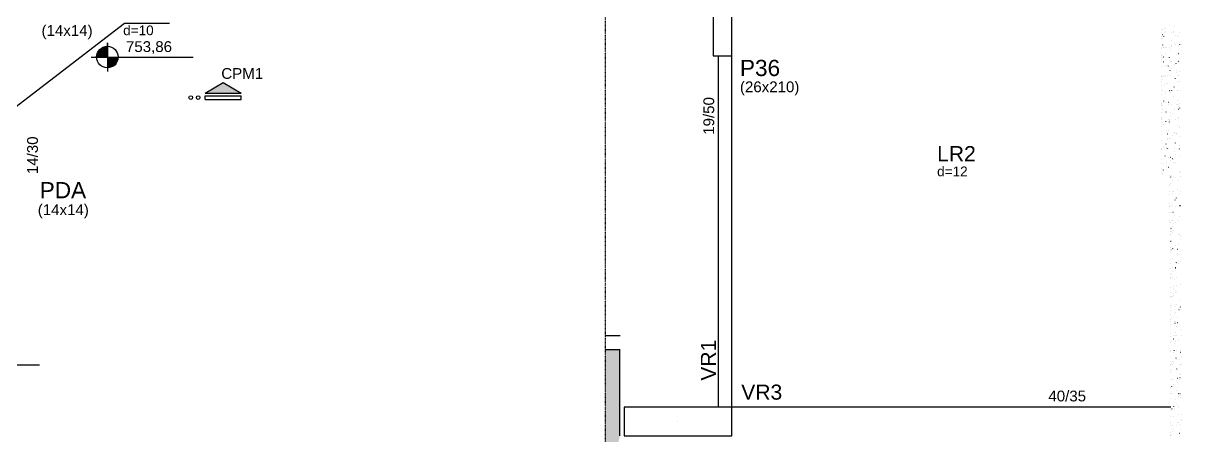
# Model space of a CAD drawing. Header units: millimetres. Extents: x 11071 to 20686, y 1651 to 7234.
# Drawn here: x 17344 to 18970, y 3246 to 3820 of the extents above; entities that cross this region are included whole.
import ezdxf

# ---------------------------------------------------------------- set-up
doc = ezdxf.new("R2010")
doc.units = ezdxf.units.MM
doc.linetypes.add('ESTILO_TQS_0003', pattern=[1.5, 0.5, -0.4, 0.1, -0.5])
for name, color, linetype in [('1', 4, 'Continuous'), ('10', 13, 'Continuous'), ('11', 22, 'Continuous'), ('12', 3, 'Continuous'), ('13', 76, 'Continuous'), ('131', 59, 'Continuous'), ('19', 5, 'Continuous'), ('204', 7, 'ESTILO_TQS_0003'), ('242', 3, 'Continuous'), ('26', 1, 'Continuous'), ('27', 10, 'Continuous'), ('3', 2, 'Continuous'), ('8', 5, 'Continuous'), ('9', 3, 'Continuous')]:
    doc.layers.add(name, color=color, linetype=linetype)
doc.styles.get("Standard").update_dxf_attribs({"font": 'arial.ttf'})

# ---------------------------------------------------------------- blocks, each defined once
blk = doc.blocks.new('_H9EFD498501-003')
for p, q in [((3961.279455, 1659.441599), (3961.352677, 1659.457832)), ((3964.500839, 1660.92323), (3964.510628, 1660.997588)), ((3964.940565, 1660.253247), (3965.013787, 1660.26948)), ((3971.347081, 1665.108734), (3971.392738, 1665.168235)), ((3978.120561, 1663.175182), (3978.193783, 1663.191415)), ((3959.358422, 1659.015716), (3959.358422, 1659.015716)), ((3959.358422, 1659.015716), (3959.358422, 1659.015716)), ((3959.358422, 1659.015716), (3959.358422, 1659.015716)), ((3959.379464, 1654.33795), (3959.379464, 1654.33795)), ((3959.379464, 1654.33795), (3959.379464, 1654.33795)), ((3959.401045, 1649.540356), (3959.401045, 1649.540356)), ((3959.401045, 1649.540356), (3959.401045, 1649.540356)), ((3959.401045, 1649.540356), (3959.401045, 1649.540356)), ((3959.416349, 1646.138001), (3959.416349, 1646.138001)), ((3959.416349, 1646.138001), (3959.416349, 1646.138001)), ((3961.348175, 1652.077905), (3961.393832, 1652.137407)), ((3961.635341, 1646.629939), (3961.708564, 1646.646172)), ((3963.01284, 1649.620758), (3963.02263, 1649.695117)), ((3964.013446, 1654.540274), (3964.088375, 1654.543546)), ((3965.092057, 1656.957028), (3965.137714, 1657.01653)), ((3974.128809, 1654.98192), (3974.203738, 1654.985192)), ((3974.173365, 1644.35396), (3974.183155, 1644.428318)), ((3975.764153, 1656.437194), (3975.773942, 1656.511552)), ((3976.002025, 1655.063707), (3976.076953, 1655.066978)), ((3978.842559, 1650.444688), (3978.915781, 1650.460921)), ((3982.503669, 1651.256336), (3982.576891, 1651.272569)), ((3983.918215, 1649.866065), (3983.963873, 1649.925567)), ((3984.843601, 1655.449738), (3984.91853, 1655.45301)), ((3959.46988, 1634.237763), (3959.46988, 1634.237763)), ((3959.46988, 1634.237763), (3959.46988, 1634.237763)), ((3959.46988, 1634.237763), (3959.46988, 1634.237763)), ((3959.474276, 1633.260285), (3959.474276, 1633.260285)), ((3959.474276, 1633.260285), (3959.474276, 1633.260285)), ((3959.474276, 1633.260285), (3959.474276, 1633.260285)), ((3961.422052, 1637.537524), (3961.431842, 1637.611883)), ((3962.357339, 1633.899445), (3962.430561, 1633.915678)), ((3962.840993, 1634.384949), (3962.915922, 1634.38822)), ((3964.714208, 1634.466735), (3964.789137, 1634.470007)), ((3966.018449, 1634.711093), (3966.091671, 1634.727326)), ((3971.522311, 1633.711408), (3971.567968, 1633.77091)), ((3972.509156, 1631.713038), (3972.518946, 1631.787396)), ((3973.555785, 1634.852767), (3973.630714, 1634.856038)), ((3973.919309, 1636.835237), (3973.964966, 1636.894738)), ((3977.663192, 1641.71436), (3977.708849, 1641.773861)), ((3979.198445, 1637.633028), (3979.271667, 1637.649261)), ((3983.671148, 1635.294413), (3983.746077, 1635.297685)), ((3983.77247, 1627.227001), (3983.78226, 1627.30136)), ((3985.260469, 1638.529473), (3985.270258, 1638.603831)), ((3959.520024, 1623.090185), (3959.520024, 1623.090185)), ((3959.532204, 1620.38257), (3959.532204, 1620.38257)), ((3959.532204, 1620.38257), (3959.532204, 1620.38257)), ((3959.542476, 1618.098983), (3959.542476, 1618.098983)), ((3959.542476, 1618.098983), (3959.542476, 1618.098983)), ((3959.542476, 1618.098983), (3959.542476, 1618.098983)), ((3959.560295, 1614.137576), (3959.560295, 1614.137576)), ((3959.560295, 1614.137576), (3959.560295, 1614.137576)), ((3959.757844, 1624.896602), (3959.767633, 1624.970961)), ((3961.523404, 1620.680579), (3961.569062, 1620.740081)), ((3962.267969, 1614.255796), (3962.342897, 1614.259067)), ((3962.713226, 1621.087785), (3962.786448, 1621.104018)), ((3965.267287, 1625.559703), (3965.312944, 1625.619204)), ((3971.021158, 1620.410566), (3971.030947, 1620.484924)), ((3972.383332, 1614.697442), (3972.458261, 1614.700713)), ((3974.256548, 1614.779228), (3974.331476, 1614.7825)), ((3979.920443, 1624.902533), (3979.993665, 1624.918766)), ((3980.276329, 1612.090874), (3980.349552, 1612.107107)), ((3982.181682, 1615.143767), (3982.191472, 1615.218125)), ((3983.098124, 1615.16526), (3983.173053, 1615.168531)), ((3983.581553, 1625.714182), (3983.654775, 1625.730415)), ((3984.093445, 1618.46874), (3984.139102, 1618.528241)), ((3959.590131, 1607.504854), (3959.590131, 1607.504854)), ((3959.590131, 1607.504854), (3959.590131, 1607.504854)), ((3959.590131, 1607.504854), (3959.590131, 1607.504854)), ((3959.648058, 1594.627139), (3959.648058, 1594.627139)), ((3959.648058, 1594.627139), (3959.648058, 1594.627139)), ((3962.968731, 1594.182257), (3963.04366, 1594.185528)), ((3963.435223, 1608.35729), (3963.508445, 1608.373523)), ((3963.79111, 1595.545631), (3963.864332, 1595.561864)), ((3965.442517, 1594.162377), (3965.488174, 1594.221878)), ((3967.096333, 1609.168939), (3967.169555, 1609.185172)), ((3967.766161, 1595.68641), (3967.77595, 1595.760768)), ((3969.43037, 1608.327332), (3969.440159, 1608.40169)), ((3971.697541, 1602.314082), (3971.743198, 1602.373584)), ((3971.810308, 1594.568288), (3971.885237, 1594.57156)), ((3974.094539, 1605.437911), (3974.140196, 1605.497413)), ((3977.838422, 1610.317034), (3977.884079, 1610.376536)), ((3980.517473, 1602.502845), (3980.527263, 1602.577204)), ((3980.998327, 1599.360379), (3981.071549, 1599.376612)), ((3981.925671, 1595.009935), (3982.0006, 1595.013206)), ((3983.798887, 1595.091721), (3983.873815, 1595.094992)), ((3984.659437, 1600.172028), (3984.732659, 1600.188261)), ((3959.650711, 1594.037389), (3959.650711, 1594.037389)), ((3959.650711, 1594.037389), (3959.650711, 1594.037389)), ((3959.650711, 1594.037389), (3959.650711, 1594.037389)), ((3959.683907, 1586.657611), (3959.683907, 1586.657611)), ((3959.683907, 1586.657611), (3959.683907, 1586.657611)), ((3959.683907, 1586.657611), (3959.683907, 1586.657611)), ((3959.705986, 1581.749423), (3959.705986, 1581.749423)), ((3959.705986, 1581.749423), (3959.705986, 1581.749423)), ((3959.705986, 1581.749423), (3959.705986, 1581.749423)), ((3961.095516, 1594.10047), (3961.170444, 1594.103742)), ((3961.698634, 1589.283254), (3961.744291, 1589.342755)), ((3964.513107, 1582.815136), (3964.58633, 1582.831369)), ((3966.278162, 1584.383938), (3966.287951, 1584.458297)), ((3968.174217, 1583.626785), (3968.24744, 1583.643018)), ((3977.438687, 1579.117139), (3977.448476, 1579.191498)), ((3978.013651, 1578.919709), (3978.059309, 1578.97921)), ((3979.029475, 1591.200374), (3979.039264, 1591.274732)), ((3981.354213, 1586.54872), (3981.427436, 1586.564953)), ((3984.268675, 1587.071414), (3984.314332, 1587.130916)), ((3959.741127, 1573.937202), (3959.741127, 1573.937202)), ((3959.741127, 1573.937202), (3959.741127, 1573.937202)), ((3959.763913, 1568.871707), (3959.763913, 1568.871707)), ((3959.763913, 1568.871707), (3959.763913, 1568.871707)), ((3960.522492, 1573.971317), (3960.59742, 1573.974588)), ((3964.687374, 1572.300704), (3964.697164, 1572.375063)), ((3964.868994, 1570.003477), (3964.942216, 1570.01971)), ((3965.617747, 1562.765051), (3965.663404, 1562.824553)), ((3970.637855, 1574.412963), (3970.712784, 1574.416235)), ((3971.872771, 1570.916757), (3971.918428, 1570.976258)), ((3972.51107, 1574.49475), (3972.585999, 1574.498021)), ((3974.269769, 1574.040586), (3974.315426, 1574.100087)), ((3975.774478, 1566.476217), (3975.784267, 1566.550576)), ((3981.352647, 1574.880781), (3981.427576, 1574.884053)), ((3982.076211, 1573.818225), (3982.149433, 1573.834458)), ((3985.737321, 1574.629873), (3985.738248, 1574.630079)), ((3959.82184, 1555.993992), (3959.82184, 1555.993992)), ((3959.82184, 1555.993992), (3959.82184, 1555.993992)), ((3959.82184, 1555.993992), (3959.82184, 1555.993992)), ((3959.825339, 1555.216238), (3959.825339, 1555.216238)), ((3959.825339, 1555.216238), (3959.825339, 1555.216238)), ((3959.825339, 1555.216238), (3959.825339, 1555.216238)), ((3959.831543, 1553.837015), (3959.831543, 1553.837015)), ((3961.223254, 1553.897778), (3961.298183, 1553.90105)), ((3961.535166, 1548.357311), (3961.544956, 1548.431669)), ((3961.873864, 1557.885928), (3961.919521, 1557.94543)), ((3963.023165, 1559.659782), (3963.032955, 1559.734141)), ((3965.590992, 1557.272982), (3965.664214, 1557.289215)), ((3969.252102, 1558.084631), (3969.325324, 1558.100864)), ((3970.064831, 1554.28381), (3970.13976, 1554.287081)), ((3974.286479, 1555.173746), (3974.296269, 1555.248104)), ((3978.188881, 1547.522383), (3978.234538, 1547.581885)), ((3980.180194, 1554.725456), (3980.255123, 1554.728728)), ((3982.05341, 1554.807242), (3982.128338, 1554.810514)), ((3982.432098, 1561.006565), (3982.50532, 1561.022798)), ((3983.154095, 1548.276071), (3983.227317, 1548.292304)), ((3984.443905, 1555.674089), (3984.489562, 1555.73359)), ((3985.447004, 1549.906947), (3985.456793, 1549.981305)), ((3959.879767, 1543.116276), (3959.879767, 1543.116276)), ((3959.879767, 1543.116276), (3959.879767, 1543.116276)), ((3959.911663, 1536.025579), (3959.911663, 1536.025579)), ((3959.911663, 1536.025579), (3959.911663, 1536.025579)), ((3959.921959, 1533.736828), (3959.921959, 1533.736828)), ((3959.921959, 1533.736828), (3959.921959, 1533.736828)), ((3959.921959, 1533.736828), (3959.921959, 1533.736828)), ((3959.937695, 1530.238561), (3959.937695, 1530.238561)), ((3959.937695, 1530.238561), (3959.937695, 1530.238561)), ((3959.937695, 1530.238561), (3959.937695, 1530.238561)), ((3959.944379, 1536.274077), (3959.954168, 1536.348435)), ((3965.792977, 1531.367726), (3965.838634, 1531.427227)), ((3965.946878, 1544.461322), (3966.0201, 1544.477555)), ((3966.668876, 1531.730828), (3966.742098, 1531.747061)), ((3968.892378, 1534.128485), (3968.967307, 1534.131756)), ((3970.329986, 1532.542476), (3970.403208, 1532.558709)), ((3970.765593, 1534.210271), (3970.840522, 1534.213543)), ((3971.031482, 1530.44959), (3971.041272, 1530.523948)), ((3972.048, 1539.519431), (3972.093658, 1539.578933)), ((3972.695691, 1543.090512), (3972.705481, 1543.16487)), ((3974.444999, 1542.64326), (3974.490656, 1542.702761)), ((3979.60717, 1534.596303), (3979.682099, 1534.599574)), ((3983.509982, 1535.464411), (3983.583204, 1535.480644)), ((3983.782795, 1537.266025), (3983.792584, 1537.340383)), ((3959.96677, 1523.774865), (3959.96677, 1523.774865)), ((3959.96677, 1523.774865), (3959.96677, 1523.774865)), ((3959.96677, 1523.774865), (3959.96677, 1523.774865)), ((3959.995622, 1517.360845), (3959.995622, 1517.360845)), ((3959.995622, 1517.360845), (3959.995622, 1517.360845)), ((3960.012374, 1513.636641), (3960.012374, 1513.636641)), ((3960.012374, 1513.636641), (3960.012374, 1513.636641)), ((3962.049094, 1526.488603), (3962.094751, 1526.548104)), ((3967.024762, 1518.919168), (3967.097984, 1518.935401)), ((3968.319354, 1513.999331), (3968.394283, 1514.002603)), ((3969.543484, 1519.147118), (3969.553273, 1519.221477)), ((3978.364111, 1516.125057), (3978.409768, 1516.184559)), ((3978.434717, 1514.440978), (3978.509646, 1514.444249)), ((3980.307933, 1514.522764), (3980.382861, 1514.526035)), ((3980.704008, 1513.880319), (3980.713798, 1513.954678)), ((3982.294796, 1525.963554), (3982.304586, 1526.037912)), ((3984.231979, 1522.733916), (3984.305202, 1522.750149)), ((3984.619135, 1524.276763), (3984.664792, 1524.336264)), ((3960.053549, 1504.48313), (3960.053549, 1504.48313)), ((3960.053549, 1504.48313), (3960.053549, 1504.48313)), ((3960.053549, 1504.48313), (3960.053549, 1504.48313)), ((3965.968207, 1499.9704), (3966.013864, 1500.029901)), ((3967.74676, 1506.188674), (3967.819982, 1506.204907)), ((3967.952696, 1507.063884), (3967.962485, 1507.138243)), ((3971.40787, 1507.000322), (3971.481092, 1507.016555)), ((3972.22323, 1508.122106), (3972.268887, 1508.181607)), ((3974.620228, 1511.245934), (3974.665885, 1511.305436)), ((3979.039799, 1501.239397), (3979.049589, 1501.313756)), ((3984.587866, 1509.922257), (3984.661088, 1509.93849)), ((3985.309864, 1497.191762), (3985.383086, 1497.207995)), ((3960.10279, 1493.536454), (3960.10279, 1493.536454)), ((3960.10279, 1493.536454), (3960.10279, 1493.536454)), ((3960.10279, 1493.536454), (3960.10279, 1493.536454)), ((3960.108201, 1492.333493), (3960.108201, 1492.333493)), ((3960.108201, 1492.333493), (3960.108201, 1492.333493)), ((3960.108201, 1492.333493), (3960.108201, 1492.333493)), ((3960.111476, 1491.605414), (3960.111476, 1491.605414)), ((3960.111476, 1491.605414), (3960.111476, 1491.605414)), ((3962.224324, 1495.091277), (3962.269981, 1495.150778)), ((3964.800488, 1483.120491), (3964.810278, 1483.194849)), ((3966.288487, 1494.422962), (3966.298276, 1494.497321)), ((3967.146901, 1493.844006), (3967.22183, 1493.847278)), ((3968.102646, 1493.377014), (3968.175869, 1493.393247)), ((3968.824644, 1480.646519), (3968.897866, 1480.662752)), ((3969.020116, 1493.925793), (3969.095045, 1493.929064)), ((3972.485754, 1481.458168), (3972.558976, 1481.474401)), ((3977.551801, 1489.936926), (3977.56159, 1490.011284)), ((3977.861693, 1494.311824), (3977.936622, 1494.315096)), ((3978.539341, 1484.727732), (3978.584998, 1484.787233)), ((3984.794365, 1492.879437), (3984.840022, 1492.938939)), ((3985.66575, 1484.380103), (3985.738972, 1484.396336)), ((3960.169404, 1478.727699), (3960.169404, 1478.727699)), ((3960.169404, 1478.727699), (3960.169404, 1478.727699)), ((3960.169404, 1478.727699), (3960.169404, 1478.727699)), ((3960.193206, 1473.436267), (3960.193206, 1473.436267)), ((3960.193206, 1473.436267), (3960.193206, 1473.436267)), ((3960.227331, 1465.849983), (3960.227331, 1465.849983)), ((3960.227331, 1465.849983), (3960.227331, 1465.849983)), ((3963.2097, 1471.037257), (3963.21949, 1471.111615)), ((3966.143436, 1468.573074), (3966.189094, 1468.632576)), ((3966.573877, 1473.714853), (3966.648806, 1473.718124)), ((3969.180531, 1467.83486), (3969.253753, 1467.851093)), ((3972.39846, 1476.72478), (3972.444117, 1476.784281)), ((3974.296804, 1465.21277), (3974.306593, 1465.287128)), ((3974.795458, 1479.848609), (3974.841115, 1479.90811)), ((3975.961013, 1477.853692), (3975.970802, 1477.92805)), ((3976.68924, 1474.156499), (3976.764169, 1474.159771)), ((3978.562456, 1474.238285), (3978.637384, 1474.241557)), ((3960.249633, 1460.89212), (3960.249633, 1460.89212)), ((3960.249633, 1460.89212), (3960.249633, 1460.89212)), ((3960.249633, 1460.89212), (3960.249633, 1460.89212)), ((3961.410061, 1457.367638), (3961.410061, 1457.367638)), ((3961.545491, 1458.396335), (3961.555281, 1458.470693)), ((3962.399554, 1463.693951), (3962.445211, 1463.753453)), ((3971.274463, 1455.408516), (3971.274463, 1455.408516)), ((3971.281625, 1453.816263), (3971.281625, 1453.816263)), ((3971.281625, 1453.816263), (3971.281625, 1453.816263)), ((3972.808805, 1453.910298), (3972.818595, 1453.984657)), ((3973.563638, 1455.916014), (3973.63686, 1455.932247)), ((3974.970688, 1448.451283), (3975.016345, 1448.510785)), ((3976.116216, 1454.027346), (3976.191145, 1454.030617)), ((3978.714571, 1453.330406), (3978.760228, 1453.389908)), ((3983.96933, 1448.643499), (3983.979119, 1448.717858)), ((3984.969595, 1461.482112), (3985.015252, 1461.541613)), ((3985.560118, 1460.726734), (3985.569907, 1460.801092)), ((3986.231579, 1454.468992), (3986.278757, 1454.471052)), ((3971.327117, 1443.702889), (3971.327117, 1443.702889)), ((3971.327117, 1443.702889), (3971.327117, 1443.702889)), ((3971.331671, 1442.690354), (3971.331671, 1442.690354)), ((3971.331671, 1442.690354), (3971.331671, 1442.690354)), ((3971.331671, 1442.690354), (3971.331671, 1442.690354)), ((3971.332389, 1442.5308), (3971.332389, 1442.5308)), ((3971.332389, 1442.5308), (3971.332389, 1442.5308)), ((3971.332389, 1442.5308), (3971.332389, 1442.5308)), ((3971.372039, 1433.716076), (3971.372039, 1433.716076)), ((3971.372039, 1433.716076), (3971.372039, 1433.716076)), ((3971.372039, 1433.716076), (3971.372039, 1433.716076)), ((3972.57369, 1445.327454), (3972.619347, 1445.386956)), ((3974.943763, 1433.872021), (3975.018692, 1433.875292)), ((3976.816979, 1433.953807), (3976.891907, 1433.957078)), ((3982.305121, 1436.002577), (3982.31491, 1436.076936)), ((3985.658555, 1434.339838), (3985.733484, 1434.34311)), ((3971.390316, 1429.653084), (3971.390316, 1429.653084)), ((3971.448242, 1416.775369), (3971.448242, 1416.775369)), ((3971.448242, 1416.775369), (3971.448242, 1416.775369)), ((3971.448242, 1416.775369), (3971.448242, 1416.775369)), ((3974.641522, 1430.37386), (3974.714745, 1430.390092)), ((3975.145918, 1417.053957), (3975.191575, 1417.113459)), ((3978.889801, 1421.93308), (3978.935458, 1421.992582)), ((3980.817122, 1424.700106), (3980.826912, 1424.774464)), ((3985.144824, 1430.084786), (3985.190481, 1430.144288)), ((3971.462454, 1413.615889), (3971.462454, 1413.615889)), ((3971.462454, 1413.615889), (3971.462454, 1413.615889)), ((3971.468546, 1412.261513), (3971.468546, 1412.261513)), ((3971.468546, 1412.261513), (3971.468546, 1412.261513)), ((3971.506168, 1403.897653), (3971.506168, 1403.897653)), ((3971.506168, 1403.897653), (3971.506168, 1403.897653)), ((3971.506168, 1403.897653), (3971.506168, 1403.897653)), ((3972.058296, 1404.020057), (3972.131519, 1404.03629)), ((3972.74892, 1413.930129), (3972.794577, 1413.98963)), ((3974.370739, 1413.742867), (3974.445668, 1413.746139)), ((3975.719406, 1404.831705), (3975.792629, 1404.847938)), ((3977.562125, 1399.97595), (3977.571915, 1400.050308)), ((3979.226334, 1412.616872), (3979.236124, 1412.69123)), ((3984.486102, 1414.184513), (3984.561031, 1414.187785)), ((3986.359318, 1414.2663), (3986.434246, 1414.269571)), ((3971.552868, 1393.515702), (3971.552868, 1393.515702)), ((3971.552868, 1393.515702), (3971.552868, 1393.515702)), ((3971.552868, 1393.515702), (3971.552868, 1393.515702)), ((3971.564095, 1391.019937), (3971.564095, 1391.019937)), ((3971.564095, 1391.019937), (3971.564095, 1391.019937)), ((3972.414183, 1391.208397), (3972.487405, 1391.22463)), ((3973.198286, 1393.587542), (3973.273215, 1393.590813)), ((3975.071502, 1393.669328), (3975.14643, 1393.6726)), ((3975.321148, 1385.656632), (3975.366805, 1385.716133)), ((3976.074127, 1388.673478), (3976.083916, 1388.747837)), ((3979.065031, 1390.535755), (3979.110688, 1390.595256)), ((3983.913078, 1394.05536), (3983.988007, 1394.058631)), ((3985.320054, 1398.68746), (3985.365711, 1398.746962)), ((3971.609975, 1380.820138), (3971.609975, 1380.820138)), ((3971.609975, 1380.820138), (3971.609975, 1380.820138)), ((3971.622021, 1378.142221), (3971.622021, 1378.142221)), ((3971.622021, 1378.142221), (3971.622021, 1378.142221)), ((3971.622021, 1378.142221), (3971.622021, 1378.142221)), ((3971.643283, 1373.415514), (3971.643283, 1373.415514)), ((3971.643283, 1373.415514), (3971.643283, 1373.415514)), ((3972.625262, 1373.458389), (3972.700191, 1373.46166)), ((3972.92415, 1382.532803), (3972.969807, 1382.592305)), ((3973.136181, 1378.477903), (3973.209403, 1378.494136)), ((3974.483339, 1376.590244), (3974.493128, 1376.664602)), ((3976.797291, 1379.289551), (3976.870513, 1379.305784)), ((3982.740625, 1373.900035), (3982.815554, 1373.903306)), ((3984.613841, 1373.981821), (3984.688769, 1373.985093)), ((3985.495284, 1367.290135), (3985.540941, 1367.349636)), ((3985.570442, 1370.765757), (3985.580232, 1370.840116)), ((3971.679948, 1365.264506), (3971.679948, 1365.264506)), ((3971.679948, 1365.264506), (3971.679948, 1365.264506)), ((3971.723305, 1355.625704), (3971.723305, 1355.625704)), ((3971.733697, 1353.315327), (3971.733697, 1353.315327)), ((3971.737874, 1352.38679), (3971.737874, 1352.38679)), ((3971.737874, 1352.38679), (3971.737874, 1352.38679)), ((3971.737874, 1352.38679), (3971.737874, 1352.38679)), ((3972.81913, 1363.949322), (3972.828919, 1364.023681)), ((3973.099379, 1351.135477), (3973.145037, 1351.194979)), ((3973.326025, 1353.38485), (3973.400953, 1353.388121)), ((3973.492067, 1365.666243), (3973.565289, 1365.682476)), ((3974.214065, 1352.935748), (3974.287287, 1352.951981)), ((3975.496378, 1354.259306), (3975.542035, 1354.318808)), ((3977.875175, 1353.747397), (3977.948397, 1353.76363)), ((3979.24026, 1359.138429), (3979.285917, 1359.197931)), ((3982.167601, 1353.770881), (3982.24253, 1353.774153)), ((3984.082444, 1359.463286), (3984.092233, 1359.537644)), ((3971.751405, 1349.378762), (3971.751405, 1349.378762)), ((3971.751405, 1349.378762), (3971.751405, 1349.378762)), ((3971.7958, 1339.509074), (3971.7958, 1339.509074)), ((3971.7958, 1339.509074), (3971.7958, 1339.509074)), ((3974.569951, 1340.124089), (3974.643174, 1340.140322)), ((3980.827447, 1334.73913), (3980.837236, 1334.813488)), ((3982.491656, 1347.380052), (3982.501445, 1347.45441)), ((3985.670514, 1335.892809), (3985.716171, 1335.952311)), ((3971.824112, 1333.21514), (3971.824112, 1333.21514)), ((3971.824112, 1333.21514), (3971.824112, 1333.21514)), ((3971.824112, 1333.21514), (3971.824112, 1333.21514)), ((3971.853727, 1326.631359), (3971.853727, 1326.631359)), ((3971.853727, 1326.631359), (3971.853727, 1326.631359)), ((3971.853727, 1326.631359), (3971.853727, 1326.631359)), ((3971.892834, 1317.937387), (3971.892834, 1317.937387)), ((3971.892834, 1317.937387), (3971.892834, 1317.937387)), ((3973.274609, 1319.738152), (3973.320266, 1319.797653)), ((3975.291949, 1327.393594), (3975.365171, 1327.409827)), ((3975.671607, 1322.861981), (3975.717265, 1322.921482)), ((3978.953059, 1328.205243), (3979.026281, 1328.221476)), ((3979.339448, 1323.436658), (3979.349238, 1323.511017)), ((3979.41549, 1327.741104), (3979.461147, 1327.800605)), ((3980.995148, 1333.615556), (3981.070077, 1333.618828)), ((3982.868364, 1333.697343), (3982.943292, 1333.700614)), ((3971.911653, 1313.753643), (3971.911653, 1313.753643)), ((3971.911653, 1313.753643), (3971.911653, 1313.753643)), ((3971.914526, 1313.114953), (3971.914526, 1313.114953)), ((3971.914526, 1313.114953), (3971.914526, 1313.114953)), ((3975.647835, 1314.581935), (3975.721058, 1314.598168)), ((3976.369833, 1301.85144), (3976.443055, 1301.867673)), ((3977.74866, 1311.353424), (3977.75845, 1311.427782)), ((3980.030943, 1302.663088), (3980.104165, 1302.679321)), ((3980.422124, 1313.486403), (3980.497053, 1313.489674)), ((3985.845744, 1304.495484), (3985.891401, 1304.554985)), ((3971.96958, 1300.875927), (3971.96958, 1300.875927)), ((3971.96958, 1300.875927), (3971.96958, 1300.875927)), ((3971.96958, 1300.875927), (3971.96958, 1300.875927)), ((3972.004941, 1293.014766), (3972.004941, 1293.014766)), ((3972.004941, 1293.014766), (3972.004941, 1293.014766)), ((3972.004941, 1293.014766), (3972.004941, 1293.014766)), ((3972.027506, 1287.998211), (3972.027506, 1287.998211)), ((3972.027506, 1287.998211), (3972.027506, 1287.998211)), ((3972.034263, 1286.496012), (3972.034263, 1286.496012)), ((3972.034263, 1286.496012), (3972.034263, 1286.496012)), ((3973.449839, 1288.340826), (3973.495496, 1288.400328)), ((3974.596453, 1287.410031), (3974.606242, 1287.484389)), ((3975.846837, 1291.464655), (3975.892494, 1291.524156)), ((3976.084451, 1298.712502), (3976.094241, 1298.78686)), ((3976.72572, 1289.03978), (3976.798942, 1289.056013)), ((3979.249671, 1293.331078), (3979.3246, 1293.334349)), ((3979.59072, 1296.343778), (3979.636377, 1296.403279)), ((3981.122887, 1293.412864), (3981.197815, 1293.416136)), ((3972.085432, 1275.120496), (3972.085432, 1275.120496)), ((3972.085432, 1275.120496), (3972.085432, 1275.120496)), ((3972.085432, 1275.120496), (3972.085432, 1275.120496)), ((3972.095355, 1272.914579), (3972.095355, 1272.914579)), ((3972.095355, 1272.914579), (3972.095355, 1272.914579)), ((3973.005665, 1275.326796), (3973.015454, 1275.401155)), ((3977.447717, 1276.309286), (3977.520939, 1276.325519)), ((3978.676647, 1273.201924), (3978.751576, 1273.205196)), ((3981.108827, 1277.120934), (3981.182049, 1277.137167)), ((3984.092768, 1269.50231), (3984.102558, 1269.576668)), ((3985.756977, 1282.143232), (3985.766767, 1282.21759)), ((3986.020974, 1273.098158), (3986.066631, 1273.157659)), ((3972.114938, 1268.561055), (3972.114938, 1268.561055)), ((3972.114938, 1268.561055), (3972.114938, 1268.561055)), ((3972.143359, 1262.24278), (3972.143359, 1262.24278)), ((3972.143359, 1262.24278), (3972.143359, 1262.24278)), ((3972.175692, 1255.054636), (3972.175692, 1255.054636)), ((3972.175692, 1255.054636), (3972.175692, 1255.054636)), ((3972.185769, 1252.814392), (3972.185769, 1252.814392)), ((3972.185769, 1252.814392), (3972.185769, 1252.814392)), ((3972.185769, 1252.814392), (3972.185769, 1252.814392)), ((3973.625069, 1256.9435), (3973.670726, 1257.003002)), ((3976.022067, 1260.067329), (3976.067724, 1260.126831)), ((3977.504194, 1253.046599), (3977.579123, 1253.049871)), ((3977.803604, 1263.497626), (3977.876826, 1263.513859)), ((3979.37741, 1253.128386), (3979.452338, 1253.131657)), ((3979.76595, 1264.946452), (3979.811607, 1265.005954)), ((3982.60477, 1258.199838), (3982.614559, 1258.274197)), ((3972.201285, 1249.365064), (3972.201285, 1249.365064)), ((3972.201285, 1249.365064), (3972.201285, 1249.365064)), ((3972.201285, 1249.365064), (3972.201285, 1249.365064)), ((3972.259212, 1236.487349), (3972.259212, 1236.487349)), ((3972.259212, 1236.487349), (3972.259212, 1236.487349)), ((3978.525601, 1250.767131), (3978.598824, 1250.783364)), ((3978.881488, 1237.955472), (3978.95471, 1237.971705)), ((3981.013982, 1246.116604), (3981.023771, 1246.190962)), ((3982.186711, 1251.57878), (3982.259934, 1251.595013)), ((3986.196203, 1241.700832), (3986.241861, 1241.760334)), ((3972.276184, 1232.714205), (3972.276184, 1232.714205)), ((3972.276184, 1232.714205), (3972.276184, 1232.714205)), ((3972.317122, 1223.613261), (3972.317122, 1223.613261)), ((3972.317122, 1223.613261), (3972.317122, 1223.613261)), ((3972.317138, 1223.609633), (3972.317138, 1223.609633)), ((3972.317138, 1223.609633), (3972.317138, 1223.609633)), ((3972.317138, 1223.609633), (3972.317138, 1223.609633)), ((3973.800299, 1225.546175), (3973.845956, 1225.605676)), ((3976.197297, 1228.670004), (3976.242954, 1228.729505)), ((3976.93117, 1232.917446), (3977.006099, 1232.920717)), ((3977.861774, 1222.173211), (3977.871564, 1222.247569)), ((3979.349773, 1233.475682), (3979.359562, 1233.55004)), ((3979.603486, 1225.224977), (3979.676708, 1225.24121)), ((3979.94118, 1233.549127), (3979.986837, 1233.608628)), ((3983.264596, 1226.036626), (3983.337818, 1226.052859)), ((3987.046533, 1233.359092), (3987.121462, 1233.362364)), ((3972.366598, 1212.614018), (3972.366598, 1212.614018)), ((3972.366598, 1212.614018), (3972.366598, 1212.614018)), ((3972.366598, 1212.614018), (3972.366598, 1212.614018)), ((3972.375064, 1210.731917), (3972.375064, 1210.731917)), ((3972.375064, 1210.731917), (3972.375064, 1210.731917)), ((3975.758717, 1212.762121), (3975.833646, 1212.765392)), ((3976.270986, 1210.089976), (3976.280776, 1210.164335)), ((3977.631933, 1212.843907), (3977.706861, 1212.847179)), ((3979.959372, 1212.413318), (3980.032594, 1212.429551)), ((3986.371433, 1210.303507), (3986.41709, 1210.363008)), ((3986.473509, 1213.229939), (3986.548438, 1213.23321)), ((3987.35809, 1204.26549), (3987.367879, 1204.339848)), ((3972.432991, 1197.854201), (3972.432991, 1197.854201)), ((3972.432991, 1197.854201), (3972.432991, 1197.854201)), ((3972.432991, 1197.854201), (3972.432991, 1197.854201)), ((3972.457013, 1192.51383), (3972.457013, 1192.51383)), ((3972.457013, 1192.51383), (3972.457013, 1192.51383)), ((3972.458551, 1192.171885), (3972.458551, 1192.171885)), ((3972.458551, 1192.171885), (3972.458551, 1192.171885)), ((3973.975529, 1194.148849), (3974.021186, 1194.208351)), ((3974.606777, 1197.449054), (3974.616567, 1197.523413)), ((3975.185693, 1192.632967), (3975.260622, 1192.636239)), ((3976.372527, 1197.272678), (3976.418184, 1197.332179)), ((3980.11641, 1202.151801), (3980.162067, 1202.211303)), ((3980.68137, 1199.682823), (3980.754592, 1199.699056)), ((3984.34248, 1200.494472), (3984.415702, 1200.510705)), ((3985.301056, 1193.074614), (3985.375985, 1193.077885)), ((3985.870091, 1192.963018), (3985.879881, 1193.037377)), ((3987.174272, 1193.1564), (3987.2492, 1193.159671)), ((3972.490917, 1184.976486), (3972.490917, 1184.976486)), ((3972.490917, 1184.976486), (3972.490917, 1184.976486)), ((3972.506571, 1181.496405), (3972.506571, 1181.496405)), ((3972.506571, 1181.496405), (3972.506571, 1181.496405)), ((3972.506571, 1181.496405), (3972.506571, 1181.496405)), ((3972.547427, 1172.413643), (3972.547427, 1172.413643)), ((3972.547427, 1172.413643), (3972.547427, 1172.413643)), ((3972.547427, 1172.413643), (3972.547427, 1172.413643)), ((3972.548844, 1172.09877), (3972.548844, 1172.09877)), ((3972.548844, 1172.09877), (3972.548844, 1172.09877)), ((3972.548844, 1172.09877), (3972.548844, 1172.09877)), ((3973.118779, 1186.146583), (3973.128568, 1186.220941)), ((3974.01324, 1172.477642), (3974.088169, 1172.480914)), ((3975.886456, 1172.559429), (3975.961384, 1172.5627)), ((3981.037256, 1186.871164), (3981.110478, 1186.887397)), ((3981.759254, 1174.140669), (3981.832476, 1174.156902)), ((3984.279303, 1180.879784), (3984.289093, 1180.954142)), ((3984.728032, 1172.94546), (3984.802961, 1172.948732)), ((3985.420364, 1174.952317), (3985.493586, 1174.96855)), ((3986.546663, 1178.906181), (3986.59232, 1178.965682)), ((3972.59998, 1160.73051), (3972.59998, 1160.73051)), ((3972.59998, 1160.73051), (3972.59998, 1160.73051)), ((3972.60677, 1159.221054), (3972.60677, 1159.221054)), ((3972.60677, 1159.221054), (3972.60677, 1159.221054)), ((3974.150758, 1162.751524), (3974.196416, 1162.811025)), ((3976.547757, 1165.875352), (3976.593414, 1165.934854)), ((3980.291639, 1170.754475), (3980.337297, 1170.813977)), ((3981.127096, 1156.936391), (3981.136885, 1157.010749)), ((3982.11514, 1161.329009), (3982.188363, 1161.345242)), ((3982.615094, 1168.238862), (3982.624884, 1168.31322)), ((3972.637842, 1152.313456), (3972.637842, 1152.313456)), ((3972.637842, 1152.313456), (3972.637842, 1152.313456)), ((3972.664696, 1146.343339), (3972.664696, 1146.343339)), ((3972.664696, 1146.343339), (3972.664696, 1146.343339)), ((3972.664696, 1146.343339), (3972.664696, 1146.343339)), ((3973.440216, 1152.348489), (3973.515145, 1152.35176)), ((3979.536308, 1144.853156), (3979.546097, 1144.927515)), ((3980.466869, 1139.35715), (3980.512526, 1139.416651)), ((3982.837138, 1148.598515), (3982.91036, 1148.614748)), ((3983.555579, 1152.790135), (3983.630508, 1152.793406)), ((3985.428795, 1152.871921), (3985.503723, 1152.875193)), ((3986.498248, 1149.410163), (3986.57147, 1149.426396)), ((3986.721893, 1147.508855), (3986.76755, 1147.568357)), ((3972.722623, 1133.465623), (3972.722623, 1133.465623)), ((3972.722623, 1133.465623), (3972.722623, 1133.465623)), ((3972.728256, 1132.213269), (3972.728256, 1132.213269)), ((3972.741409, 1129.289134), (3972.741409, 1129.289134)), ((3972.741409, 1129.289134), (3972.741409, 1129.289134)), ((3974.140979, 1132.27495), (3974.215907, 1132.278221)), ((3974.325988, 1131.354198), (3974.371645, 1131.413699)), ((3976.722986, 1134.478027), (3976.768644, 1134.537528)), ((3977.872099, 1132.212234), (3977.881888, 1132.286593)), ((3982.982555, 1132.660982), (3983.057484, 1132.664253)), ((3983.193025, 1135.786855), (3983.266247, 1135.803088)), ((3983.915022, 1123.05636), (3983.988244, 1123.072593)), ((3987.576132, 1123.868009), (3987.649354, 1123.884242)), ((3972.780549, 1120.587907), (3972.780549, 1120.587907)), ((3972.780549, 1120.587907), (3972.780549, 1120.587907)), ((3972.780549, 1120.587907), (3972.780549, 1120.587907)), ((3972.818671, 1112.113082), (3972.818671, 1112.113082)), ((3972.818671, 1112.113082), (3972.818671, 1112.113082)), ((3972.818671, 1112.113082), (3972.818671, 1112.113082)), ((3972.838476, 1107.710191), (3972.838476, 1107.710191)), ((3972.838476, 1107.710191), (3972.838476, 1107.710191)), ((3974.793312, 1108.826529), (3974.803102, 1108.900887)), ((3976.3841, 1120.909763), (3976.39389, 1120.984121)), ((3980.642099, 1107.959824), (3980.687756, 1108.019326)), ((3981.810102, 1112.505656), (3981.885031, 1112.508928)), ((3983.683318, 1112.587443), (3983.758246, 1112.590714)), ((3984.270909, 1110.244701), (3984.344131, 1110.260934)), ((3986.897123, 1116.11153), (3986.94278, 1116.171031)), ((3987.544625, 1115.642964), (3987.554414, 1115.717322)), ((3972.882839, 1097.847759), (3972.882839, 1097.847759)), ((3972.882839, 1097.847759), (3972.882839, 1097.847759)), ((3972.896402, 1094.832476), (3972.896402, 1094.832476)), ((3972.896402, 1094.832476), (3972.896402, 1094.832476)), ((3972.896402, 1094.832476), (3972.896402, 1094.832476)), ((3972.898204, 1094.431755), (3972.898204, 1094.431755)), ((3973.129103, 1096.185607), (3973.138893, 1096.259965)), ((3974.501218, 1099.956872), (3974.546875, 1100.016374)), ((3976.898216, 1103.080701), (3976.943873, 1103.140203)), ((3984.992906, 1097.514206), (3985.066129, 1097.530439)), ((3985.880416, 1103.002042), (3985.890206, 1103.0764))]:
    blk.add_line(p, q)

msp = doc.modelspace()

# ---------------------------------------------------------------- linework, layer by layer
for p, q in [((17460.41, 3787.91), (17460.41, 3792.91)), ((17460.41, 3792.91), (17460.41, 3752.91)), ((17437.91, 3772.91), (17579.82, 3772.91)), ((17596.39, 3722.57), (17621.39, 3737.57)), ((17621.39, 3737.57), (17646.39, 3722.57)), ((17596.39, 3722.57), (17646.39, 3722.57)), ((17596.39, 3719.07), (17646.39, 3719.07)), ((17596.39, 3714.07), (17596.39, 3719.07)), ((17596.39, 3714.07), (17646.39, 3714.07)), ((17646.39, 3714.07), (17646.39, 3719.07)), ((17260.79, 3344.91), (17365.91, 3344.91))]:
    msp.add_line(p, q)
for centre, radius in [((17460.41, 3772.91), 15), ((17576.39, 3716.57), 2.5), ((17586.7, 3716.57), 2.5)]:
    msp.add_circle(centre, radius)
at = {"layer": '1'}
for p, q in [((18173.22, 3246.09), (18173.22, 3366.09)), ((18939.97, 3286.09), (18329.22, 3286.09))]:
    msp.add_line(p, q, dxfattribs=at)
for points in [[(18310.22, 3774.59), (18310.22, 3286.09)], [(18329.22, 3286.09), (18329.22, 3774.59)], [(18173.72, 3385.09), (18153.1, 3385.09)], [(18153.1, 3366.09), (18173.72, 3366.09)]]:
    msp.add_lwpolyline(points, dxfattribs=at)
at = {"layer": '131'}
for points in [[(18173.22, 3246.09), (18173.22, 3366.09), (18153.1, 3366.09)], [(18173.22, 3246.09), (18153.1, 3366.09), (18153.1, 3147.09)]]:
    msp.add_solid(points, dxfattribs=at)
at = {"layer": '204'}
msp.add_lwpolyline([(18153.1, 2132), (20685.69, 2132), (20685.69, 4873.54), (18153.1, 4873.54), (18153.1, 2132)], dxfattribs=at)
at = {"layer": '242'}
msp.add_line((18254.22, 3266.09), (18254.22, 3266.09), dxfattribs=at)
at = {"layer": '26'}
for p, q in [((17484.41, 3819.69), (17297.46, 3676.21)), ((17546.76, 3819.69), (17484.41, 3819.69))]:
    msp.add_line(p, q, dxfattribs=at)
at = {"layer": '27'}
for points in [[(17460.41, 3772.91), (17445.58, 3775.15), (17445.45, 3773.94)], [(17460.41, 3772.91), (17445.71, 3775.88), (17445.58, 3775.15)], [(17460.41, 3772.91), (17445.93, 3776.83), (17445.71, 3775.88)], [(17460.41, 3772.91), (17446.37, 3778.19), (17445.93, 3776.83)], [(17460.41, 3772.91), (17446.99, 3779.6), (17446.37, 3778.19)], [(17460.41, 3772.91), (17447.56, 3780.65), (17446.99, 3779.6)], [(17460.41, 3772.91), (17448.2, 3781.62), (17447.56, 3780.65)], [(17460.41, 3772.91), (17449.39, 3783.09), (17448.2, 3781.62)], [(17460.41, 3772.91), (17450.21, 3783.91), (17449.39, 3783.09)], [(17460.41, 3772.91), (17450.78, 3784.41), (17450.21, 3783.91)], [(17460.41, 3772.91), (17451.46, 3784.95), (17450.78, 3784.41)], [(17460.41, 3772.91), (17452.05, 3785.36), (17451.46, 3784.95)], [(17460.41, 3772.91), (17452.83, 3785.85), (17452.05, 3785.36)], [(17460.41, 3772.91), (17453.51, 3786.23), (17452.83, 3785.85)], [(17460.41, 3772.91), (17454.41, 3786.66), (17453.51, 3786.23)], [(17460.41, 3772.91), (17454.9, 3786.86), (17454.41, 3786.66)], [(17460.41, 3772.91), (17456, 3787.25), (17454.9, 3786.86)], [(17460.41, 3772.91), (17457.37, 3787.6), (17456, 3787.25)], [(17460.41, 3772.91), (17458.56, 3787.8), (17457.37, 3787.6)], [(17460.41, 3772.91), (17460.41, 3787.91), (17458.56, 3787.8)], [(17460.41, 3772.91), (17445.44, 3773.85), (17445.41, 3772.91)], [(17460.41, 3772.91), (17445.41, 3772.91), (17460.41, 3772.91)], [(17460.41, 3772.91), (17445.45, 3773.94), (17445.44, 3773.85)], [(17460.41, 3772.91), (17475.41, 3772.91), (17475.3, 3771.05)], [(17460.41, 3772.91), (17475.3, 3771.05), (17475.1, 3769.87)], [(17460.41, 3772.91), (17475.1, 3769.87), (17474.75, 3768.49)], [(17460.41, 3772.91), (17474.75, 3768.49), (17474.36, 3767.4)], [(17460.41, 3772.91), (17474.36, 3767.4), (17474.16, 3766.9)], [(17460.41, 3772.91), (17474.16, 3766.9), (17473.73, 3766.01)], [(17460.41, 3772.91), (17473.73, 3766.01), (17473.35, 3765.32)], [(17460.41, 3772.91), (17473.35, 3765.32), (17472.87, 3764.55)], [(17460.41, 3772.91), (17472.87, 3764.55), (17472.45, 3763.96)], [(17460.41, 3772.91), (17472.45, 3763.96), (17471.91, 3763.28)], [(17460.41, 3772.91), (17471.91, 3763.28), (17471.41, 3762.71)], [(17460.41, 3772.91), (17471.41, 3762.71), (17470.59, 3761.89)], [(17460.41, 3772.91), (17470.59, 3761.89), (17469.12, 3760.7)], [(17460.41, 3772.91), (17469.12, 3760.7), (17468.15, 3760.06)], [(17460.41, 3772.91), (17468.15, 3760.06), (17467.1, 3759.48)], [(17460.41, 3772.91), (17467.1, 3759.48), (17465.69, 3758.87)], [(17460.41, 3772.91), (17465.69, 3758.87), (17464.33, 3758.43)], [(17460.41, 3772.91), (17464.33, 3758.43), (17463.39, 3758.21)], [(17460.41, 3772.91), (17463.39, 3758.21), (17462.65, 3758.08)], [(17460.41, 3772.91), (17462.65, 3758.08), (17461.44, 3757.95)], [(17460.41, 3772.91), (17461.44, 3757.95), (17461.35, 3757.94)], [(17460.41, 3772.91), (17461.35, 3757.94), (17460.41, 3757.91)], [(17460.41, 3772.91), (17460.41, 3757.91), (17460.41, 3772.91)], [(17646.39, 3722.57), (17596.39, 3722.57), (17621.39, 3737.57)], [(17646.39, 3722.57), (17621.39, 3737.57), (17646.39, 3722.57)]]:
    msp.add_solid(points, dxfattribs=at)
at = {"layer": '3'}
for points in [[(18303.22, 3774.59), (18329.22, 3774.59), (18329.22, 3984.59), (18303.22, 3984.59), (18303.22, 3774.59)], [(18179.22, 3246.09), (18329.22, 3246.09), (18329.22, 3286.09), (18179.22, 3286.09), (18179.22, 3246.09)]]:
    msp.add_lwpolyline(points, dxfattribs=at)

# ---------------------------------------------------------------- block references
at = {"layer": '19'}
msp.add_blockref('_H9EFD498501-003', (14967.22, 2152.09), dxfattribs=at)
msp.add_blockref('_H9EFD498501-003', (14967.22, 2152.09), dxfattribs=at)

# ---------------------------------------------------------------- texts
at = {"layer": '10'}
msp.add_text('LR2', height=21, dxfattribs=at).set_placement((18614.8, 3628.04))
at = {"layer": '11'}
msp.add_text('19/50', height=15, rotation=90, dxfattribs=at).set_placement((18304.6, 3664.8))
msp.add_text('40/35', height=15, dxfattribs=at).set_placement((18769.58, 3293.89))
at = {"layer": '12'}
for s, p in [('(14x14)', (17368.79, 3802.32)), ('(26x210)', (18340.47, 3724.01)), ('(14x14)', (17363.54, 3553.04))]:
    msp.add_text(s, height=15, dxfattribs=at).set_placement(p)
msp.add_text('14/30', height=15, rotation=90, dxfattribs=at).set_placement((17363.75, 3610.06))
at = {"layer": '13'}
for s, p in [('d=10', (17482.34, 3803.36)), ('d=12', (18614.8, 3607.14))]:
    msp.add_text(s, height=13.5, dxfattribs=at).set_placement(p)
at = {"layer": '26'}
msp.add_text('753,86', height=15, dxfattribs=at).set_placement((17486.25, 3779.94))
at = {"layer": '8'}
for s, height, p in [('CPM1', 15, (17618.89, 3742.56)), ('VR3', 21, (18342.26, 3296.32))]:
    msp.add_text(s, height=height, dxfattribs=at).set_placement(p)
msp.add_text('VR1', height=21, rotation=90, dxfattribs=at).set_placement((18307.07, 3322.67))
at = {"layer": '9'}
for s, p in [('P36', (18340.47, 3746.51)), ('PDA', (17366.23, 3576.53))]:
    msp.add_text(s, height=22.5, dxfattribs=at).set_placement(p)

doc.saveas('drawing.dxf')
